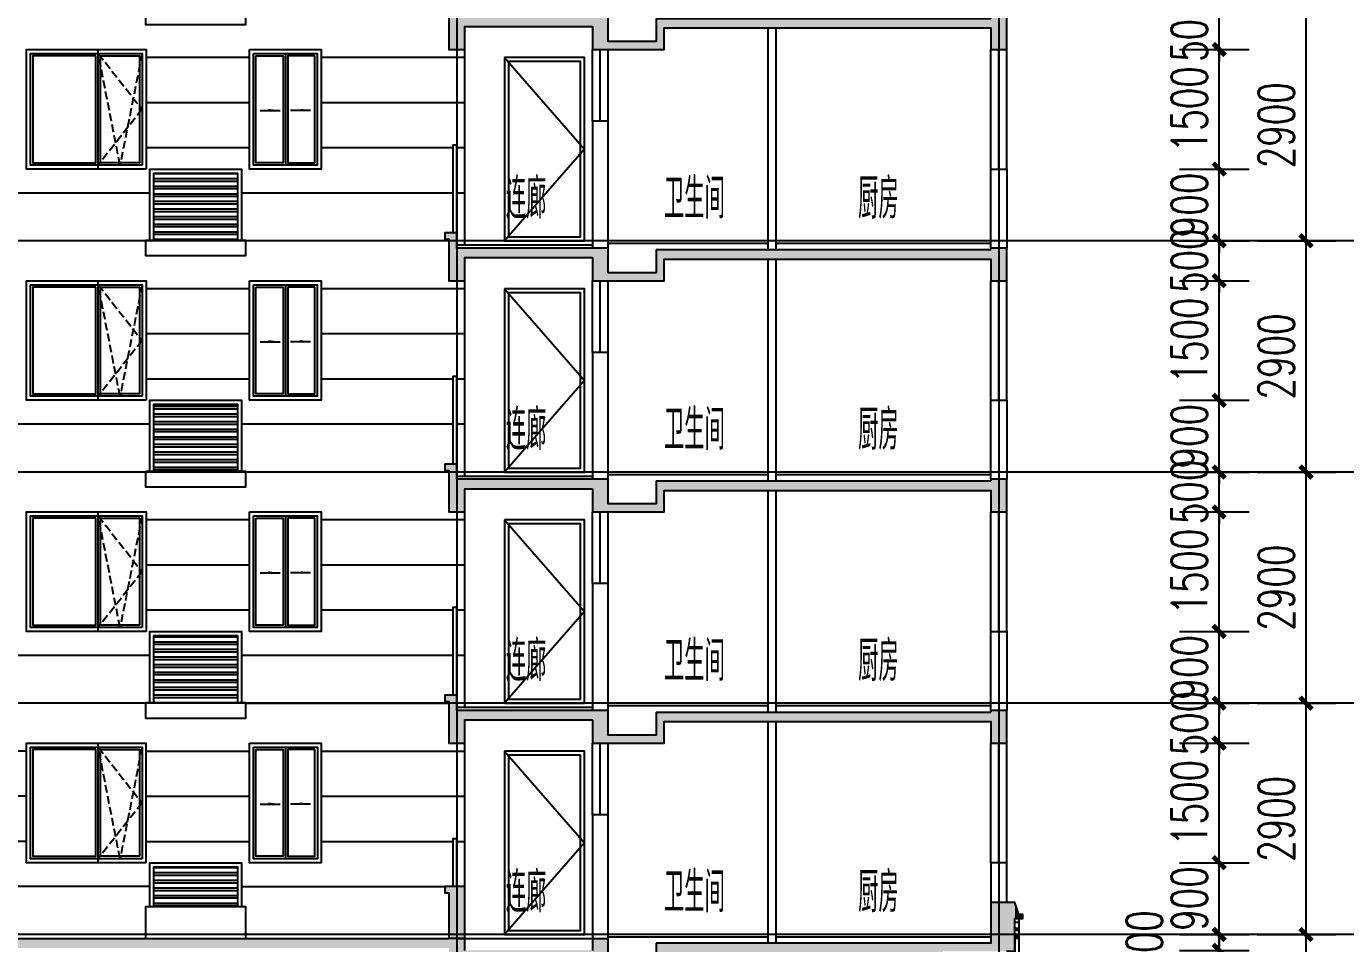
# Model space of a CAD drawing. Extents: x -59851 to 653804, y -249523 to 437614.
# Drawn here: x 619321 to 635871, y 368673 to 380178 of the extents above; entities that cross this region are included whole.
import ezdxf

# ---------------------------------------------------------------- set-up
doc = ezdxf.new("R2010")
doc.units = 0
doc.header["$LTSCALE"] = 1000
doc.header["$MEASUREMENT"] = 0
doc.linetypes.add('DASH', pattern=[0.35, 0.25, -0.1])
for name, color, linetype in [('A-材质分割线（横向）', 252, 'Continuous'), ('A-注释', 8, 'Continuous'), ('A-看线', 105, 'Continuous'), ('A-示意', 8, 'Continuous'), ('A-第三道尺寸线', 105, 'Continuous'), ('DOTE', 16, 'Continuous'), ('ELE-0', 142, 'Continuous'), ('ELE-3', 35, 'Continuous'), ('ELE-6', 8, 'Continuous'), ('PUB_DIM', 3, 'Continuous'), ('PUB_HATCH', 8, 'Continuous'), ('PUB_TEXT', 7, 'Continuous'), ('WALL', 2, 'Continuous'), ('WINDOW', 4, 'Continuous'), ('剖面构造层', 7, 'Continuous'), ('栏杆', 142, 'Continuous')]:
    doc.layers.add(name, color=color, linetype=linetype)
doc.styles.add('_TCH_DIM_T3', font='SIMPLEX.shx', dxfattribs={"width": 0.705882, "bigfont": 'GBCBIG.shx'})
doc.styles.get("Standard").update_dxf_attribs({"font": 'gbenor.shx', "width": 0.7, "bigfont": 'gbcbig.shx'})
doc.dimstyles.new('_TCH_ARCH&&150', dxfattribs={"dimtxt": 446.25, "dimasz": 150, "dimexe": 375, "dimexo": 450, "dimgap": 150, "dimtad": 1, "dimdec": 0, "dimzin": 0, "dimdsep": 46, "dimtxsty": '_TCH_DIM_T3', "dimblk": 'ARCHTICK', "dimcen": 0.09, "dimclrt": 7, "dimazin": 2, "dimtfac": 1, "dimtdec": 0, "dimtix": 1, "dimtmove": 2, "dimatfit": 3, "dimfxl": 0, "dimtolj": 1, "dimtzin": 0, "dimarcsym": 0})

# ---------------------------------------------------------------- blocks, each defined once
blk = doc.blocks.new('111515')
at = {"layer": 'A-注释', "linetype": 'DASH', "ltscale": 0.4}
for points in [[(302205, 323147), (301655, 322447), (302205, 321747)], [(301655, 323147), (301930, 321747), (302205, 323147)]]:
    blk.add_lwpolyline(points, dxfattribs=at)
at = {"layer": 'ELE-0'}
blk.add_line((302205, 321697), (302205, 323197), dxfattribs=at)
for points in [[(301605, 321697), (303105, 321697), (303105, 323197), (301605, 323197)], [(301655, 321747), (303055, 321747), (303055, 323147), (301655, 323147)], [(302175, 323117), (301685, 323117), (301685, 321777), (302175, 321777)], [(302235, 323117), (303025, 323117), (303025, 321777), (302235, 321777)]]:
    blk.add_lwpolyline(points, close=True, dxfattribs=at)
blk = doc.blocks.new('1-13fp2')
at = {"layer": 'A-注释'}
for points in [[(400441, 363032), (400291, 363032), (400291, 363052)], [(400570, 363032), (400720, 363032), (400720, 363052)]]:
    blk.add_hatch(color=256, dxfattribs=at).paths.add_polyline_path(points)
at = {"layer": 'PUB_HATCH'}
h = blk.add_hatch(dxfattribs=at)
h.set_pattern_fill('ANSI32', color=256, scale=20, angle=135)
h.set_pattern_definition([(180, (6950.08, 0), (-7e-15, -95.25), []), (180, (6918.33, 31.75), (-7e-15, -95.25), [])])
h.paths.add_polyline_path([(398855, 362247), (398855, 361407), (399905, 361407), (399905, 362247)])
h = blk.add_hatch(color=256, dxfattribs=at)
h.dxf.hatch_style = 1
h.paths.add_polyline_path([(402655, 361397), (402555, 361397), (402555, 360897), (402655, 360897)])
h.paths.add_polyline_path([(402655, 361497), (402505, 361497), (402505, 361417), (402555, 361417), (402555, 361397), (402655, 361397)])
h.paths.add_polyline_path([(404555, 361307), (402655, 361307), (402655, 360897), (402755, 360897), (402755, 361187), (404355, 361187), (404355, 360897), (405255, 360897), (405255, 361167), (409355, 361167), (409355, 360897), (409555, 360897), (409555, 361307), (409355, 361307), (409355, 361287), (405155, 361287), (405155, 360997), (404555, 360997)])
at = {"layer": 'A-材质分割线（横向）'}
for points in [[(402555, 364297), (393055, 364297)], [(400055, 363697), (398755, 363697)], [(402755, 363697), (400955, 363697)], [(400055, 363130), (398755, 363130)], [(402755, 363130), (400955, 363130)], [(400055, 362564), (398755, 362564)], [(402605, 362564), (400955, 362564)], [(402755, 362564), (402655, 362564)], [(398805, 361997), (393055, 361997)], [(402605, 361997), (399955, 361997)], [(402755, 361997), (402655, 361997)]]:
    blk.add_lwpolyline(points, dxfattribs=at)
at = {"layer": 'A-注释'}
for points in [[(400189, 363032), (400441, 363032)], [(400821, 363032), (400570, 363032)]]:
    blk.add_lwpolyline(points, dxfattribs=at)
at = {"layer": 'A-看线'}
blk.add_lwpolyline([(402755, 361347), (402755, 363797)], dxfattribs=at)
at = {"layer": 'A-示意'}
blk.add_lwpolyline([(403255, 363697), (404255, 362547), (403255, 361397)], dxfattribs=at)
at = {"layer": 'ELE-0'}
for points in [[(400055, 363797), (400955, 363797), (400955, 362297), (400055, 362297)], [(400105, 363747), (400905, 363747), (400905, 362347), (400105, 362347)], [(400135, 363717), (400475, 363717), (400475, 362377), (400135, 362377)], [(400875, 363717), (400535, 363717), (400535, 362377), (400875, 362377)], [(403255, 363697), (403255, 361397), (404255, 361397), (404255, 363697)], [(403305, 363647), (403305, 361447), (404205, 361447), (404205, 363647)]]:
    blk.add_lwpolyline(points, close=True, dxfattribs=at)
blk.add_lwpolyline([(400505, 363747), (400505, 362347)], dxfattribs=at)
at = {"layer": 'ELE-3'}
blk.add_lwpolyline([(398755, 361407), (400005, 361407), (400005, 361207), (398755, 361207)], close=True, dxfattribs=at)
at = {"layer": 'ELE-6'}
for points in [[(398805, 361407), (398805, 362297), (399955, 362297), (399955, 361407)], [(398855, 361407), (398855, 362247), (399905, 362247), (399905, 361407)]]:
    blk.add_lwpolyline(points, dxfattribs=at)
at = {"layer": 'WALL'}
for p, q in [((406555, 364067), (406555, 361287)), ((406655, 364067), (406655, 361287)), ((405155, 361287), (409355, 361287))]:
    blk.add_line(p, q, dxfattribs=at)
for points in [[(404555, 361307), (404555, 362897), (404355, 362897), (404355, 361307)], [(409355, 361307), (409355, 362297), (409555, 362297), (409555, 361307)], [(404555, 361307), (402655, 361307), (402655, 361497), (402505, 361497), (402505, 361417), (402555, 361417), (402555, 360897), (402755, 360897), (402755, 361187), (404355, 361187)], [(404355, 361187), (404355, 360897), (405255, 360897), (405255, 361167), (409355, 361167), (409355, 360897), (409555, 360897), (409555, 361307), (409355, 361307), (409355, 361287)], [(405155, 361287), (405155, 360997), (404555, 360997), (404555, 361307)]]:
    blk.add_lwpolyline(points, dxfattribs=at)
at = {"layer": 'WINDOW'}
for points in [[(404355, 362897), (404355, 363797)], [(404455, 362897), (404455, 363797)], [(404555, 362897), (404555, 363797)], [(409355, 362297), (409355, 363797)], [(409455, 362297), (409455, 363797)], [(409555, 362297), (409555, 363797)]]:
    blk.add_lwpolyline(points, dxfattribs=at)
at = {"layer": '剖面构造层'}
for points in [[(402655, 361347), (404355, 361347)], [(404555, 361367), (406555, 361367)], [(406655, 361367), (409355, 361367)]]:
    blk.add_lwpolyline(points, dxfattribs=at)
at = {"layer": '栏杆'}
blk.add_lwpolyline([(402655, 361497), (402655, 362597), (402605, 362597), (402605, 361497)], dxfattribs=at)
at = {"layer": 'ELE-0', "xscale": -1}
blk.add_blockref('111515', (700361, 40600), dxfattribs=at)
at = {"layer": 'PUB_TEXT', "width": 0.7}
for s, p in [('连廊', (403269, 361675)), ('卫生间', (405252, 361675)), ('厨房', (407689, 361675))]:
    blk.add_text(s, height=506.4, dxfattribs=at).set_placement(p)
blk = doc.blocks.new('_ArchTick')
at = {"color": 0, "linetype": 'ByBlock', "const_width": 0.4}
blk.add_lwpolyline([(-0.5, -0.5), (0.5, 0.5)], dxfattribs=at)
blk = doc.blocks.new('*D4742')
at = {"layer": 'Defpoints', "color": 0, "transparency": 16777216}
for p in [(635470, 404788), (636497, 404788), (635470, 364438)]:
    blk.add_point(p, dxfattribs=at)
at = {"layer": 'PUB_DIM', "color": 0, "lineweight": -2, "transparency": 16777216}
for p, q in [((635920, 404788), (636872, 404788)), ((636497, 364438), (636497, 404788)), ((635920, 364438), (636872, 364438))]:
    blk.add_line(p, q, dxfattribs=at)
at = {"layer": 'PUB_DIM', "color": 0, "lineweight": -2, "transparency": 16777216, "xscale": 150, "yscale": 150, "zscale": 150}
for p, rotation in [((636497, 404788), 90), ((636497, 364438), 270)]:
    blk.add_blockref('_ArchTick', p, dxfattribs=dict(at, rotation=rotation))
at = {"layer": 'PUB_DIM', "color": 7, "transparency": 16777216, "insert": (636124, 384613), "char_height": 446.2, "attachment_point": 5, "rotation": 90, "style": '_TCH_DIM_T3'}
blk.add_mtext('\\A1;40350', dxfattribs=at)
blk = doc.blocks.new('*D4757')
at = {"layer": 'Defpoints', "color": 0, "transparency": 16777216}
for p in [(634309, 380388), (635374, 380388), (634309, 377488)]:
    blk.add_point(p, dxfattribs=at)
at = {"layer": 'PUB_DIM', "color": 0, "lineweight": -2, "transparency": 16777216}
for p, q in [((634759, 380388), (635749, 380388)), ((635374, 377488), (635374, 380388)), ((634759, 377488), (635749, 377488))]:
    blk.add_line(p, q, dxfattribs=at)
at = {"layer": 'PUB_DIM', "color": 0, "lineweight": -2, "transparency": 16777216, "xscale": 150, "yscale": 150, "zscale": 150}
for p, rotation in [((635374, 380388), 90), ((635374, 377488), 270)]:
    blk.add_blockref('_ArchTick', p, dxfattribs=dict(at, rotation=rotation))
at = {"layer": 'PUB_DIM', "color": 7, "transparency": 16777216, "insert": (635001, 378938), "char_height": 446.2, "attachment_point": 5, "rotation": 90, "style": '_TCH_DIM_T3'}
blk.add_mtext('\\A1;2900', dxfattribs=at)
blk = doc.blocks.new('*D4758')
at = {"layer": 'Defpoints', "color": 0, "transparency": 16777216}
for p in [(634309, 377488), (635374, 377488), (634309, 374588)]:
    blk.add_point(p, dxfattribs=at)
at = {"layer": 'PUB_DIM', "color": 0, "lineweight": -2, "transparency": 16777216}
for p, q in [((634759, 377488), (635749, 377488)), ((635374, 374588), (635374, 377488)), ((634759, 374588), (635749, 374588))]:
    blk.add_line(p, q, dxfattribs=at)
at = {"layer": 'PUB_DIM', "color": 0, "lineweight": -2, "transparency": 16777216, "xscale": 150, "yscale": 150, "zscale": 150}
for p, rotation in [((635374, 377488), 90), ((635374, 374588), 270)]:
    blk.add_blockref('_ArchTick', p, dxfattribs=dict(at, rotation=rotation))
at = {"layer": 'PUB_DIM', "color": 7, "transparency": 16777216, "insert": (635001, 376038), "char_height": 446.2, "attachment_point": 5, "rotation": 90, "style": '_TCH_DIM_T3'}
blk.add_mtext('\\A1;2900', dxfattribs=at)
blk = doc.blocks.new('*D4759')
at = {"layer": 'Defpoints', "color": 0, "transparency": 16777216}
for p in [(634309, 374588), (635374, 374588), (634309, 371688)]:
    blk.add_point(p, dxfattribs=at)
at = {"layer": 'PUB_DIM', "color": 0, "lineweight": -2, "transparency": 16777216}
for p, q in [((634759, 374588), (635749, 374588)), ((635374, 371688), (635374, 374588)), ((634759, 371688), (635749, 371688))]:
    blk.add_line(p, q, dxfattribs=at)
at = {"layer": 'PUB_DIM', "color": 0, "lineweight": -2, "transparency": 16777216, "xscale": 150, "yscale": 150, "zscale": 150}
for p, rotation in [((635374, 374588), 90), ((635374, 371688), 270)]:
    blk.add_blockref('_ArchTick', p, dxfattribs=dict(at, rotation=rotation))
at = {"layer": 'PUB_DIM', "color": 7, "transparency": 16777216, "insert": (635001, 373138), "char_height": 446.2, "attachment_point": 5, "rotation": 90, "style": '_TCH_DIM_T3'}
blk.add_mtext('\\A1;2900', dxfattribs=at)
blk = doc.blocks.new('*D4760')
at = {"layer": 'Defpoints', "color": 0, "transparency": 16777216}
for p in [(634309, 371688), (635374, 371688), (634309, 368788)]:
    blk.add_point(p, dxfattribs=at)
at = {"layer": 'PUB_DIM', "color": 0, "lineweight": -2, "transparency": 16777216}
for p, q in [((634759, 371688), (635749, 371688)), ((635374, 368788), (635374, 371688)), ((634759, 368788), (635749, 368788))]:
    blk.add_line(p, q, dxfattribs=at)
at = {"layer": 'PUB_DIM', "color": 0, "lineweight": -2, "transparency": 16777216, "xscale": 150, "yscale": 150, "zscale": 150}
for p, rotation in [((635374, 371688), 90), ((635374, 368788), 270)]:
    blk.add_blockref('_ArchTick', p, dxfattribs=dict(at, rotation=rotation))
at = {"layer": 'PUB_DIM', "color": 7, "transparency": 16777216, "insert": (635001, 370238), "char_height": 446.2, "attachment_point": 5, "rotation": 90, "style": '_TCH_DIM_T3'}
blk.add_mtext('\\A1;2900', dxfattribs=at)
blk = doc.blocks.new('*D4761')
at = {"layer": 'Defpoints', "color": 0, "transparency": 16777216}
for p in [(634309, 368788), (635374, 368788), (634309, 364588)]:
    blk.add_point(p, dxfattribs=at)
at = {"layer": 'PUB_DIM', "color": 0, "lineweight": -2, "transparency": 16777216}
for p, q in [((634759, 368788), (635749, 368788)), ((635374, 364588), (635374, 368788)), ((634759, 364588), (635749, 364588))]:
    blk.add_line(p, q, dxfattribs=at)
at = {"layer": 'PUB_DIM', "color": 0, "lineweight": -2, "transparency": 16777216, "xscale": 150, "yscale": 150, "zscale": 150}
for p, rotation in [((635374, 368788), 90), ((635374, 364588), 270)]:
    blk.add_blockref('_ArchTick', p, dxfattribs=dict(at, rotation=rotation))
at = {"layer": 'PUB_DIM', "color": 7, "transparency": 16777216, "insert": (635001, 366688), "char_height": 446.2, "attachment_point": 5, "rotation": 90, "style": '_TCH_DIM_T3'}
blk.add_mtext('\\A1;4200', dxfattribs=at)
blk = doc.blocks.new('*D4804')
at = {"layer": 'A-第三道尺寸线', "color": 0, "lineweight": -2, "transparency": 16777216}
for p, q in [((634284, 380388), (634284, 380538)), ((633787, 380388), (634659, 380388)), ((634284, 379888), (634284, 380388)), ((633787, 379888), (634659, 379888)), ((634284, 379888), (634284, 379738))]:
    blk.add_line(p, q, dxfattribs=at)
at = {"layer": 'Defpoints', "color": 0, "transparency": 16777216}
for p in [(633337, 380388), (634284, 380388), (633337, 379888)]:
    blk.add_point(p, dxfattribs=at)
at = {"layer": 'A-第三道尺寸线', "color": 0, "lineweight": -2, "transparency": 16777216, "xscale": 150, "yscale": 150, "zscale": 150}
for p, rotation in [((634284, 380388), 270), ((634284, 379888), 90)]:
    blk.add_blockref('_ArchTick', p, dxfattribs=dict(at, rotation=rotation))
at = {"layer": 'A-第三道尺寸线', "color": 7, "transparency": 16777216, "insert": (633911, 380138), "char_height": 446.2, "attachment_point": 5, "rotation": 90, "style": '_TCH_DIM_T3'}
blk.add_mtext('\\A1;500', dxfattribs=at)
blk = doc.blocks.new('*D4805')
at = {"layer": 'A-第三道尺寸线', "color": 0, "lineweight": -2, "transparency": 16777216}
for p, q in [((633787, 379888), (634659, 379888)), ((634284, 378388), (634284, 379888)), ((633787, 378388), (634659, 378388))]:
    blk.add_line(p, q, dxfattribs=at)
at = {"layer": 'Defpoints', "color": 0, "transparency": 16777216}
for p in [(633337, 379888), (634284, 379888), (633337, 378388)]:
    blk.add_point(p, dxfattribs=at)
at = {"layer": 'A-第三道尺寸线', "color": 0, "lineweight": -2, "transparency": 16777216, "xscale": 150, "yscale": 150, "zscale": 150}
for p, rotation in [((634284, 379888), 90), ((634284, 378388), 270)]:
    blk.add_blockref('_ArchTick', p, dxfattribs=dict(at, rotation=rotation))
at = {"layer": 'A-第三道尺寸线', "color": 7, "transparency": 16777216, "insert": (633911, 379138), "char_height": 446.2, "attachment_point": 5, "rotation": 90, "style": '_TCH_DIM_T3'}
blk.add_mtext('\\A1;1500', dxfattribs=at)
blk = doc.blocks.new('*D4806')
at = {"layer": 'A-第三道尺寸线', "color": 0, "lineweight": -2, "transparency": 16777216}
for p, q in [((634284, 378388), (634284, 378538)), ((633787, 378388), (634659, 378388)), ((634284, 377488), (634284, 378388)), ((633787, 377488), (634659, 377488)), ((634284, 377488), (634284, 377338))]:
    blk.add_line(p, q, dxfattribs=at)
at = {"layer": 'Defpoints', "color": 0, "transparency": 16777216}
for p in [(633337, 378388), (634284, 378388), (633337, 377488)]:
    blk.add_point(p, dxfattribs=at)
at = {"layer": 'A-第三道尺寸线', "color": 0, "lineweight": -2, "transparency": 16777216, "xscale": 150, "yscale": 150, "zscale": 150}
for p, rotation in [((634284, 378388), 270), ((634284, 377488), 90)]:
    blk.add_blockref('_ArchTick', p, dxfattribs=dict(at, rotation=rotation))
at = {"layer": 'A-第三道尺寸线', "color": 7, "transparency": 16777216, "insert": (633911, 377938), "char_height": 446.2, "attachment_point": 5, "rotation": 90, "style": '_TCH_DIM_T3'}
blk.add_mtext('\\A1;900', dxfattribs=at)
blk = doc.blocks.new('*D4807')
at = {"layer": 'A-第三道尺寸线', "color": 0, "lineweight": -2, "transparency": 16777216}
for p, q in [((634284, 377488), (634284, 377638)), ((633787, 377488), (634659, 377488)), ((634284, 376988), (634284, 377488)), ((633787, 376988), (634659, 376988)), ((634284, 376988), (634284, 376838))]:
    blk.add_line(p, q, dxfattribs=at)
at = {"layer": 'Defpoints', "color": 0, "transparency": 16777216}
for p in [(633337, 377488), (634284, 377488), (633337, 376988)]:
    blk.add_point(p, dxfattribs=at)
at = {"layer": 'A-第三道尺寸线', "color": 0, "lineweight": -2, "transparency": 16777216, "xscale": 150, "yscale": 150, "zscale": 150}
for p, rotation in [((634284, 377488), 270), ((634284, 376988), 90)]:
    blk.add_blockref('_ArchTick', p, dxfattribs=dict(at, rotation=rotation))
at = {"layer": 'A-第三道尺寸线', "color": 7, "transparency": 16777216, "insert": (633911, 377238), "char_height": 446.2, "attachment_point": 5, "rotation": 90, "style": '_TCH_DIM_T3'}
blk.add_mtext('\\A1;500', dxfattribs=at)
blk = doc.blocks.new('*D4808')
at = {"layer": 'A-第三道尺寸线', "color": 0, "lineweight": -2, "transparency": 16777216}
for p, q in [((633787, 376988), (634659, 376988)), ((634284, 375488), (634284, 376988)), ((633787, 375488), (634659, 375488))]:
    blk.add_line(p, q, dxfattribs=at)
at = {"layer": 'Defpoints', "color": 0, "transparency": 16777216}
for p in [(633337, 376988), (634284, 376988), (633337, 375488)]:
    blk.add_point(p, dxfattribs=at)
at = {"layer": 'A-第三道尺寸线', "color": 0, "lineweight": -2, "transparency": 16777216, "xscale": 150, "yscale": 150, "zscale": 150}
for p, rotation in [((634284, 376988), 90), ((634284, 375488), 270)]:
    blk.add_blockref('_ArchTick', p, dxfattribs=dict(at, rotation=rotation))
at = {"layer": 'A-第三道尺寸线', "color": 7, "transparency": 16777216, "insert": (633911, 376238), "char_height": 446.2, "attachment_point": 5, "rotation": 90, "style": '_TCH_DIM_T3'}
blk.add_mtext('\\A1;1500', dxfattribs=at)
blk = doc.blocks.new('*D4809')
at = {"layer": 'A-第三道尺寸线', "color": 0, "lineweight": -2, "transparency": 16777216}
for p, q in [((634284, 375488), (634284, 375638)), ((633787, 375488), (634659, 375488)), ((634284, 374588), (634284, 375488)), ((633787, 374588), (634659, 374588)), ((634284, 374588), (634284, 374438))]:
    blk.add_line(p, q, dxfattribs=at)
at = {"layer": 'Defpoints', "color": 0, "transparency": 16777216}
for p in [(633337, 375488), (634284, 375488), (633337, 374588)]:
    blk.add_point(p, dxfattribs=at)
at = {"layer": 'A-第三道尺寸线', "color": 0, "lineweight": -2, "transparency": 16777216, "xscale": 150, "yscale": 150, "zscale": 150}
for p, rotation in [((634284, 375488), 270), ((634284, 374588), 90)]:
    blk.add_blockref('_ArchTick', p, dxfattribs=dict(at, rotation=rotation))
at = {"layer": 'A-第三道尺寸线', "color": 7, "transparency": 16777216, "insert": (633911, 375038), "char_height": 446.2, "attachment_point": 5, "rotation": 90, "style": '_TCH_DIM_T3'}
blk.add_mtext('\\A1;900', dxfattribs=at)
blk = doc.blocks.new('*D4810')
at = {"layer": 'A-第三道尺寸线', "color": 0, "lineweight": -2, "transparency": 16777216}
for p, q in [((634284, 374588), (634284, 374738)), ((633787, 374588), (634659, 374588)), ((634284, 374088), (634284, 374588)), ((633787, 374088), (634659, 374088)), ((634284, 374088), (634284, 373938))]:
    blk.add_line(p, q, dxfattribs=at)
at = {"layer": 'Defpoints', "color": 0, "transparency": 16777216}
for p in [(633337, 374588), (634284, 374588), (633337, 374088)]:
    blk.add_point(p, dxfattribs=at)
at = {"layer": 'A-第三道尺寸线', "color": 0, "lineweight": -2, "transparency": 16777216, "xscale": 150, "yscale": 150, "zscale": 150}
for p, rotation in [((634284, 374588), 270), ((634284, 374088), 90)]:
    blk.add_blockref('_ArchTick', p, dxfattribs=dict(at, rotation=rotation))
at = {"layer": 'A-第三道尺寸线', "color": 7, "transparency": 16777216, "insert": (633911, 374338), "char_height": 446.2, "attachment_point": 5, "rotation": 90, "style": '_TCH_DIM_T3'}
blk.add_mtext('\\A1;500', dxfattribs=at)
blk = doc.blocks.new('*D4811')
at = {"layer": 'A-第三道尺寸线', "color": 0, "lineweight": -2, "transparency": 16777216}
for p, q in [((633787, 374088), (634659, 374088)), ((634284, 372588), (634284, 374088)), ((633787, 372588), (634659, 372588))]:
    blk.add_line(p, q, dxfattribs=at)
at = {"layer": 'Defpoints', "color": 0, "transparency": 16777216}
for p in [(633337, 374088), (634284, 374088), (633337, 372588)]:
    blk.add_point(p, dxfattribs=at)
at = {"layer": 'A-第三道尺寸线', "color": 0, "lineweight": -2, "transparency": 16777216, "xscale": 150, "yscale": 150, "zscale": 150}
for p, rotation in [((634284, 374088), 90), ((634284, 372588), 270)]:
    blk.add_blockref('_ArchTick', p, dxfattribs=dict(at, rotation=rotation))
at = {"layer": 'A-第三道尺寸线', "color": 7, "transparency": 16777216, "insert": (633911, 373338), "char_height": 446.2, "attachment_point": 5, "rotation": 90, "style": '_TCH_DIM_T3'}
blk.add_mtext('\\A1;1500', dxfattribs=at)
blk = doc.blocks.new('*D4812')
at = {"layer": 'A-第三道尺寸线', "color": 0, "lineweight": -2, "transparency": 16777216}
for p, q in [((634284, 372588), (634284, 372738)), ((633787, 372588), (634659, 372588)), ((634284, 371688), (634284, 372588)), ((633787, 371688), (634659, 371688)), ((634284, 371688), (634284, 371538))]:
    blk.add_line(p, q, dxfattribs=at)
at = {"layer": 'Defpoints', "color": 0, "transparency": 16777216}
for p in [(633337, 372588), (634284, 372588), (633337, 371688)]:
    blk.add_point(p, dxfattribs=at)
at = {"layer": 'A-第三道尺寸线', "color": 0, "lineweight": -2, "transparency": 16777216, "xscale": 150, "yscale": 150, "zscale": 150}
for p, rotation in [((634284, 372588), 270), ((634284, 371688), 90)]:
    blk.add_blockref('_ArchTick', p, dxfattribs=dict(at, rotation=rotation))
at = {"layer": 'A-第三道尺寸线', "color": 7, "transparency": 16777216, "insert": (633911, 372138), "char_height": 446.2, "attachment_point": 5, "rotation": 90, "style": '_TCH_DIM_T3'}
blk.add_mtext('\\A1;900', dxfattribs=at)
blk = doc.blocks.new('*D4813')
at = {"layer": 'A-第三道尺寸线', "color": 0, "lineweight": -2, "transparency": 16777216}
for p, q in [((634284, 371688), (634284, 371838)), ((633787, 371688), (634659, 371688)), ((634284, 371188), (634284, 371688)), ((633787, 371188), (634659, 371188)), ((634284, 371188), (634284, 371038))]:
    blk.add_line(p, q, dxfattribs=at)
at = {"layer": 'Defpoints', "color": 0, "transparency": 16777216}
for p in [(633337, 371688), (634284, 371688), (633337, 371188)]:
    blk.add_point(p, dxfattribs=at)
at = {"layer": 'A-第三道尺寸线', "color": 0, "lineweight": -2, "transparency": 16777216, "xscale": 150, "yscale": 150, "zscale": 150}
for p, rotation in [((634284, 371688), 270), ((634284, 371188), 90)]:
    blk.add_blockref('_ArchTick', p, dxfattribs=dict(at, rotation=rotation))
at = {"layer": 'A-第三道尺寸线', "color": 7, "transparency": 16777216, "insert": (633911, 371438), "char_height": 446.2, "attachment_point": 5, "rotation": 90, "style": '_TCH_DIM_T3'}
blk.add_mtext('\\A1;500', dxfattribs=at)
blk = doc.blocks.new('*D4814')
at = {"layer": 'A-第三道尺寸线', "color": 0, "lineweight": -2, "transparency": 16777216}
for p, q in [((633787, 371188), (634659, 371188)), ((634284, 369688), (634284, 371188)), ((633787, 369688), (634659, 369688))]:
    blk.add_line(p, q, dxfattribs=at)
at = {"layer": 'Defpoints', "color": 0, "transparency": 16777216}
for p in [(633337, 371188), (634284, 371188), (633337, 369688)]:
    blk.add_point(p, dxfattribs=at)
at = {"layer": 'A-第三道尺寸线', "color": 0, "lineweight": -2, "transparency": 16777216, "xscale": 150, "yscale": 150, "zscale": 150}
for p, rotation in [((634284, 371188), 90), ((634284, 369688), 270)]:
    blk.add_blockref('_ArchTick', p, dxfattribs=dict(at, rotation=rotation))
at = {"layer": 'A-第三道尺寸线', "color": 7, "transparency": 16777216, "insert": (633911, 370438), "char_height": 446.2, "attachment_point": 5, "rotation": 90, "style": '_TCH_DIM_T3'}
blk.add_mtext('\\A1;1500', dxfattribs=at)
blk = doc.blocks.new('*D4815')
at = {"layer": 'A-第三道尺寸线', "color": 0, "lineweight": -2, "transparency": 16777216}
for p, q in [((634284, 369688), (634284, 369838)), ((633787, 369688), (634659, 369688)), ((634284, 368788), (634284, 369688)), ((633787, 368788), (634659, 368788)), ((634284, 368788), (634284, 368638))]:
    blk.add_line(p, q, dxfattribs=at)
at = {"layer": 'Defpoints', "color": 0, "transparency": 16777216}
for p in [(633337, 369688), (634284, 369688), (633337, 368788)]:
    blk.add_point(p, dxfattribs=at)
at = {"layer": 'A-第三道尺寸线', "color": 0, "lineweight": -2, "transparency": 16777216, "xscale": 150, "yscale": 150, "zscale": 150}
for p, rotation in [((634284, 369688), 270), ((634284, 368788), 90)]:
    blk.add_blockref('_ArchTick', p, dxfattribs=dict(at, rotation=rotation))
at = {"layer": 'A-第三道尺寸线', "color": 7, "transparency": 16777216, "insert": (633911, 369238), "char_height": 446.2, "attachment_point": 5, "rotation": 90, "style": '_TCH_DIM_T3'}
blk.add_mtext('\\A1;900', dxfattribs=at)
blk = doc.blocks.new('*D4816')
at = {"layer": 'A-第三道尺寸线', "color": 0, "lineweight": -2, "transparency": 16777216}
for p, q in [((634284, 368788), (634284, 368938)), ((633787, 368788), (634659, 368788)), ((634284, 368588), (634284, 368788)), ((633787, 368588), (634659, 368588)), ((634284, 368588), (634284, 368438))]:
    blk.add_line(p, q, dxfattribs=at)
at = {"layer": 'Defpoints', "color": 0, "transparency": 16777216}
for p in [(633337, 368788), (634284, 368788), (633337, 368588)]:
    blk.add_point(p, dxfattribs=at)
at = {"layer": 'A-第三道尺寸线', "color": 0, "lineweight": -2, "transparency": 16777216, "xscale": 150, "yscale": 150, "zscale": 150}
for p, rotation in [((634284, 368788), 270), ((634284, 368588), 90)]:
    blk.add_blockref('_ArchTick', p, dxfattribs=dict(at, rotation=rotation))
at = {"layer": 'A-第三道尺寸线', "color": 7, "transparency": 16777216, "insert": (633346, 368688), "char_height": 446.2, "attachment_point": 5, "rotation": 90, "style": '_TCH_DIM_T3'}
blk.add_mtext('\\A1;200', dxfattribs=at)
blk = doc.blocks.new('*D4817')
at = {"layer": 'A-第三道尺寸线', "color": 0, "lineweight": -2, "transparency": 16777216}
for p, q in [((634284, 368588), (634284, 368738)), ((633787, 368588), (634659, 368588)), ((634284, 367688), (634284, 368588)), ((633787, 367688), (634659, 367688)), ((634284, 367688), (634284, 367538))]:
    blk.add_line(p, q, dxfattribs=at)
at = {"layer": 'Defpoints', "color": 0, "transparency": 16777216}
for p in [(633337, 368588), (634284, 368588), (633337, 367688)]:
    blk.add_point(p, dxfattribs=at)
at = {"layer": 'A-第三道尺寸线', "color": 0, "lineweight": -2, "transparency": 16777216, "xscale": 150, "yscale": 150, "zscale": 150}
for p, rotation in [((634284, 368588), 270), ((634284, 367688), 90)]:
    blk.add_blockref('_ArchTick', p, dxfattribs=dict(at, rotation=rotation))
at = {"layer": 'A-第三道尺寸线', "color": 7, "transparency": 16777216, "insert": (633911, 368138), "char_height": 446.2, "attachment_point": 5, "rotation": 90, "style": '_TCH_DIM_T3'}
blk.add_mtext('\\A1;900', dxfattribs=at)

msp = doc.modelspace()

# ---------------------------------------------------------------- hatches: boundary and pattern name
at = {"layer": 'A-注释'}
for points in [[(622506.6, 370423.3), (622356.6, 370423.3), (622356.6, 370443.3)], [(622635.9, 370423.3), (622785.9, 370423.3), (622785.9, 370443.3)]]:
    msp.add_hatch(color=256, dxfattribs=at).paths.add_polyline_path(points)
at = {"layer": 'PUB_HATCH'}
h = msp.add_hatch(color=256, dxfattribs=at)
h.dxf.hatch_style = 1
h.paths.add_polyline_path([(605121.2, 371687.8), (605021.2, 371687.8), (605021.2, 370887.8), (605021.4, 370887.8), (605021.4, 369687.8), (605021.2, 368787.8), (605121.2, 368787.8)])
h.paths.add_polyline_path([(605221.2, 371687.8), (605121.2, 371687.8), (605121.2, 368787.8), (605221.2, 368787.8)])
h.paths.add_polyline_path([(607421.2, 371477.8), (607321.2, 371477.8), (607321.2, 370987.8), (607421.2, 370987.8)])
h.paths.add_polyline_path([(607521.2, 371477.8), (607421.2, 371477.8), (607421.2, 370987.8), (607521.2, 370987.8)])
h.paths.add_polyline_path([(609421.2, 368737.8), (609321.2, 368737.8), (609321.2, 368587.8), (607521.2, 368587.8), (607521.2, 368787.8), (607421.2, 368787.8), (607421.2, 366787.8), (607521.2, 366787.8), (607521.2, 368467.8), (609321.2, 368467.8), (609321.2, 368287.8), (609421.2, 368287.8)])
h.paths.add_polyline_path([(607421.2, 368787.8), (607321.2, 368787.8), (607321.2, 368577.8), (607321.2, 366787.8), (607421.2, 366787.8)])
h.paths.add_polyline_path([(609521.2, 368617.8), (613871.2, 368617.8), (613871.2, 368737.8), (609421.2, 368737.8), (609421.2, 368287.8), (609521.2, 368287.8)])
h.paths.add_polyline_path([(609521.2, 368787.8), (609421.2, 368787.8), (609421.2, 368737.8), (609521.2, 368737.8)])
h.paths.add_polyline_path([(609421.2, 368787.8), (609321.2, 368787.8), (609321.2, 368737.8), (609421.2, 368737.8)], flags=17)
h.paths.add_polyline_path([(609421.2, 369387.8), (609321.2, 369387.8), (609321.2, 368787.8), (609421.2, 368787.8)])
h.paths.add_polyline_path([(609521.2, 369307.8), (609571.2, 369307.8), (609571.2, 369387.8), (609421.2, 369387.8), (609421.2, 368787.8), (609521.2, 368787.8)])
h.paths.add_polyline_path([(615121.2, 368737.8), (613871.2, 368737.8), (613871.2, 368617.8), (615121.2, 368617.8)])
h.paths.add_polyline_path([(624721.2, 368737.8), (624621.2, 368737.8), (615121.2, 368737.8), (615121.2, 368617.8), (624621.2, 368617.8), (624621.2, 368287.8), (624721.2, 368287.8)])
h.paths.add_polyline_path([(624721.2, 369387.8), (624571.2, 369387.8), (624571.2, 369307.8), (624621.2, 369307.8), (624621.2, 368737.8), (624721.2, 368737.8)])
h.paths.add_polyline_path([(624821.2, 369387.8), (624721.2, 369387.8), (624721.2, 368737.8), (624821.2, 368737.8)])
h.paths.add_polyline_path([(628721.2, 368557.8), (628721.2, 368677.8), (627221.2, 368677.8), (627221.2, 368387.8), (626621.2, 368387.8), (626621.2, 368737.8), (626421.2, 368737.8), (626421.2, 368587.8), (624821.2, 368587.8), (624821.2, 368737.8), (624721.2, 368737.8), (624721.2, 368287.8), (624821.2, 368287.8), (624821.2, 368467.8), (626421.2, 368467.8), (626421.2, 368287.8), (627321.2, 368287.8), (627321.2, 368557.8)])
h = msp.add_hatch(dxfattribs=at)
h.set_pattern_fill('ANSI32', color=256, scale=20, angle=135)
h.set_pattern_definition([(180, (229016.03, 7390.81), (-7e-15, -95.25), []), (180, (228984.28, 7422.56), (-7e-15, -95.25), [])])
h.paths.add_polyline_path([(620921.2, 369137.8), (621971.2, 369137.8), (621971.2, 369637.8), (620921.2, 369637.8)])
h = msp.add_hatch(color=256, dxfattribs=at)
h.dxf.hatch_style = 1
h.paths.add_polyline_path([(631721.2, 368647.8), (631721.2, 368987.8), (631821.2, 368987.8), (631821.2, 369037.8), (631771.2, 369037.8), (631721.2, 369187.8), (631421.2, 369187.8), (631421.2, 369127.8), (631421.2, 368697.8), (631421.2, 368677.8), (628721.2, 368677.8), (628721.2, 368557.8), (630621.2, 368557.8), (630621.2, 367287.8), (631721.2, 367287.8), (631721.2, 367487.8), (631871.2, 367487.8), (632771.2, 367487.8), (632771.2, 367537.8), (632721.2, 367537.8), (632721.2, 367637.8), (632771.2, 367637.8), (632771.2, 367687.8), (632621.2, 367687.8), (632621.2, 367587.8), (631421.2, 367587.8), (631421.2, 367387.8), (630821.2, 367387.8), (630821.2, 368577.8), (631621.2, 368577.8), (631721.2, 368577.8)])
h = msp.add_hatch(color=256, dxfattribs=at)
h.dxf.hatch_style = 1
h.paths.add_polyline_path([(631821.2, 369037.8), (631771.2, 369037.8), (631721.2, 369187.8), (631721.2, 368987.8), (631821.2, 368987.8)])

# ---------------------------------------------------------------- linework, layer by layer
at = {"layer": 'A-材质分割线（横向）'}
for points in [[(620821.2, 371687.8), (615121.2, 371687.8)], [(622071.2, 371687.8), (624621.2, 371687.8)], [(619321.3, 371087.8), (616521.2, 371087.8)], [(620821.3, 371087.8), (622121.2, 371087.8)], [(623021.2, 371087.8), (624821.2, 371087.8)], [(619321.5, 370521.1), (618621.4, 370521.1)], [(620821.5, 370521.1), (622121.4, 370521.1)], [(623021.4, 370521.1), (624821.4, 370521.1)], [(619321.5, 369954.5), (618621.4, 369954.5)], [(620821.5, 369954.5), (622121.4, 369954.5)], [(623021.4, 369954.5), (624671.2, 369954.5)], [(624721.2, 369954.5), (624821.4, 369954.5)], [(620871.2, 369387.8), (615071.2, 369387.8)], [(622021.2, 369387.8), (624571.2, 369387.8)]]:
    msp.add_lwpolyline(points, dxfattribs=at)
at = {"layer": 'A-注释'}
for points in [[(622255.5, 370423.3), (622506.6, 370423.3)], [(622887, 370423.3), (622635.9, 370423.3)]]:
    msp.add_lwpolyline(points, dxfattribs=at)
at = {"layer": 'A-看线'}
for points in [[(624821.2, 369387.8), (624821.2, 371187.8)], [(631721.2, 368787.8), (631721.2, 367587.8)], [(631721.2, 368787.8), (631721.2, 367587.8)]]:
    msp.add_lwpolyline(points, dxfattribs=at)
at = {"layer": 'A-示意'}
msp.add_lwpolyline([(625321.2, 371087.8), (626321.2, 369937.8), (625321.2, 368787.8)], dxfattribs=at)
at = {"layer": 'DOTE'}
for p, q in [((631521.2, 425248.2), (631521.2, 358707.4)), ((624721.2, 423848.2), (624721.2, 358707.4)), ((636551.5, 377487.8), (575689.5, 377487.8)), ((636551.5, 374587.8), (575689.5, 374587.8)), ((636551.5, 371687.8), (575689.5, 371687.8)), ((636676.5, 368787.8), (575689.5, 368787.8))]:
    msp.add_line(p, q, dxfattribs=at)
at = {"layer": 'ELE-0'}
for points in [[(622121.2, 371187.8), (623021.2, 371187.8), (623021.2, 369687.8), (622121.2, 369687.8)], [(622171.2, 371137.8), (622971.2, 371137.8), (622971.2, 369737.8), (622171.2, 369737.8)], [(622201.2, 371107.8), (622541.2, 371107.8), (622541.2, 369767.8), (622201.2, 369767.8)], [(622941.2, 371107.8), (622601.2, 371107.8), (622601.2, 369767.8), (622941.2, 369767.8)], [(625321.2, 371087.8), (625321.2, 368787.8), (626321.2, 368787.8), (626321.2, 371087.8)], [(625371.2, 371037.8), (625371.2, 368837.8), (626271.2, 368837.8), (626271.2, 371037.8)]]:
    msp.add_lwpolyline(points, close=True, dxfattribs=at)
msp.add_lwpolyline([(622571.2, 371137.8), (622571.2, 369737.8)], dxfattribs=at)
at = {"layer": 'ELE-3'}
msp.add_lwpolyline([(620821.2, 368737.8), (620821.2, 369137.8), (622071.2, 369137.8), (622071.2, 368737.8)], dxfattribs=at)
at = {"layer": 'ELE-6'}
for points in [[(620871.2, 369137.8), (620871.2, 369687.8), (622021.2, 369687.8), (622021.2, 369137.8)], [(620921.2, 369137.8), (620921.2, 369637.8), (621971.2, 369637.8), (621971.2, 369137.8)]]:
    msp.add_lwpolyline(points, dxfattribs=at)
at = {"layer": 'WALL'}
for p, q in [((628621.2, 371457.8), (628621.2, 368677.8)), ((628721.2, 371457.8), (628721.2, 368677.8))]:
    msp.add_line(p, q, dxfattribs=at)
for points in [[(626621.2, 368697.8), (626621.2, 370287.8), (626421.2, 370287.8), (626421.2, 368587.8)], [(631621.2, 369187.8), (631621.2, 369687.8), (631421.2, 369687.8), (631421.2, 368677.8), (627221.2, 368677.8)], [(624821.2, 368737.8), (624821.2, 369387.8), (624571.2, 369387.8), (624571.2, 369307.8), (624621.2, 369307.8), (624621.2, 368737.8)], [(631621.2, 368577.8), (631621.2, 368577.8), (631721.2, 368577.8), (631721.2, 368647.8), (631721.2, 368647.8), (631721.2, 368987.8), (631821.2, 368987.8), (631821.2, 369037.8), (631771.2, 369037.8), (631721.2, 369187.8), (631421.2, 369187.8), (631421.2, 369127.8), (631421.2, 369127.8), (631421.2, 368697.8)], [(607521.2, 368587.8), (609321.2, 368587.8), (609321.2, 368737.8), (624621.2, 368737.8)], [(624821.2, 368587.8), (624821.2, 368737.8), (624621.2, 368737.8)], [(626421.2, 368737.8), (626621.2, 368737.8)], [(627221.2, 368677.8), (627221.2, 368387.8), (626621.2, 368387.8), (626621.2, 368697.8)]]:
    msp.add_lwpolyline(points, dxfattribs=at)
at = {"layer": 'WINDOW'}
for points in [[(626421.2, 370287.8), (626421.2, 371187.8)], [(626521.2, 370287.8), (626521.2, 371187.8)], [(626621.2, 370287.8), (626621.2, 371187.8)], [(631421.2, 369687.8), (631421.2, 371187.8)], [(631521.2, 369687.8), (631521.2, 371187.8)], [(631621.2, 369687.8), (631621.2, 371187.8)]]:
    msp.add_lwpolyline(points, dxfattribs=at)
for points in [[(631721.2, 368987.8), (631771.2, 368987.8), (631771.2, 367587.8), (631721.2, 367587.8)], [(631721.2, 368987.8), (631771.2, 368987.8), (631771.2, 368937.8), (631721.2, 368937.8)], [(631721.2, 368867.8), (631771.2, 368867.8), (631771.2, 368837.8), (631721.2, 368837.8)], [(631721.2, 368767.8), (631771.2, 368767.8), (631771.2, 368737.8), (631721.2, 368737.8)]]:
    msp.add_lwpolyline(points, close=True, dxfattribs=at)
at = {"layer": '剖面构造层'}
for points in [[(624721.2, 368737.8), (626421.2, 368737.8)], [(626621.2, 368757.8), (628621.2, 368757.8)], [(628721.2, 368757.8), (631421.2, 368757.8)]]:
    msp.add_lwpolyline(points, dxfattribs=at)
at = {"layer": '栏杆'}
msp.add_lwpolyline([(624721.2, 369387.8), (624721.2, 369987.8), (624671.2, 369987.8), (624671.2, 369387.8)], dxfattribs=at)

# ---------------------------------------------------------------- block references
for p in [(222066, 18990.8), (222066, 16090.8), (222066, 13190.8), (222066, 10290.8)]:
    msp.add_blockref('1-13fp2', p)
at = {"layer": 'ELE-0', "xscale": -1}
msp.add_blockref('111515', (922426.7, 47990.8), dxfattribs=at)

# ---------------------------------------------------------------- texts
at = {"layer": 'PUB_TEXT', "width": 0.7}
for s, p in [('连廊', (625335, 369065.8)), ('卫生间', (627318, 369065.8)), ('厨房', (629755, 369065.8))]:
    msp.add_text(s, height=506.38, dxfattribs=at).set_placement(p)

# ---------------------------------------------------------------- dimensions: what is measured, and where the dimension line sits
at = {"layer": 'A-第三道尺寸线'}
for p1, p2, picture, middle in [((633336.7, 379887.8), (633336.7, 380387.8), '*D4804', (633910.8, 380137.8)), ((633336.7, 378387.8), (633336.7, 379887.8), '*D4805', (633910.8, 379137.8)), ((633336.7, 377487.8), (633336.7, 378387.8), '*D4806', (633910.8, 377937.8)), ((633336.7, 376987.8), (633336.7, 377487.8), '*D4807', (633910.8, 377237.8)), ((633336.7, 375487.8), (633336.7, 376987.8), '*D4808', (633910.8, 376237.8)), ((633336.7, 374587.8), (633336.7, 375487.8), '*D4809', (633910.8, 375037.8)), ((633336.7, 374087.8), (633336.7, 374587.8), '*D4810', (633910.8, 374337.8)), ((633336.7, 372587.8), (633336.7, 374087.8), '*D4811', (633910.8, 373337.8)), ((633336.7, 371687.8), (633336.7, 372587.8), '*D4812', (633910.8, 372137.8)), ((633336.7, 371187.8), (633336.7, 371687.8), '*D4813', (633910.8, 371437.8)), ((633336.7, 369687.8), (633336.7, 371187.8), '*D4814', (633910.8, 370437.8)), ((633336.7, 368787.8), (633336.7, 369687.8), '*D4815', (633910.8, 369237.8)), ((633336.7, 367687.8), (633336.7, 368587.8), '*D4817', (633910.8, 368137.8))]:
    dim = msp.add_aligned_dim(p1=p1, p2=p2, distance=-947.2, dimstyle='_TCH_ARCH&&150', dxfattribs=at)
    dim.commit()
    dim.dimension.update_dxf_attribs({"geometry": picture, "text_midpoint": middle})
dim = msp.add_linear_dim(base=(634284, 368787.8), p1=(633336.7, 368587.8), p2=(633336.7, 368787.8), angle=90, dimstyle='_TCH_ARCH&&150', dxfattribs=at)
dim.commit()
dim.dimension.update_dxf_attribs({"geometry": '*D4816', "text_midpoint": (633346.5, 368687.8), "dimtype": 161})
at = {"layer": 'PUB_DIM'}
for p1, p2, distance, picture, middle in [((635470.5, 364437.8), (635470.5, 404787.8), -1027, '*D4742', (636124.3, 384612.8)), ((634309.5, 377487.8), (634309.5, 380387.8), -1064.5, '*D4757', (635000.8, 378937.8)), ((634309.5, 374587.8), (634309.5, 377487.8), -1064.5, '*D4758', (635000.8, 376037.8)), ((634309.5, 371687.8), (634309.5, 374587.8), -1064.5, '*D4759', (635000.8, 373137.8)), ((634309.5, 368787.8), (634309.5, 371687.8), -1064.5, '*D4760', (635000.8, 370237.8)), ((634309.5, 364587.8), (634309.5, 368787.8), -1064.5, '*D4761', (635000.8, 366687.8))]:
    dim = msp.add_aligned_dim(p1=p1, p2=p2, distance=distance, dimstyle='_TCH_ARCH&&150', dxfattribs=at)
    dim.commit()
    dim.dimension.update_dxf_attribs({"geometry": picture, "text_midpoint": middle})

doc.saveas('drawing.dxf')
